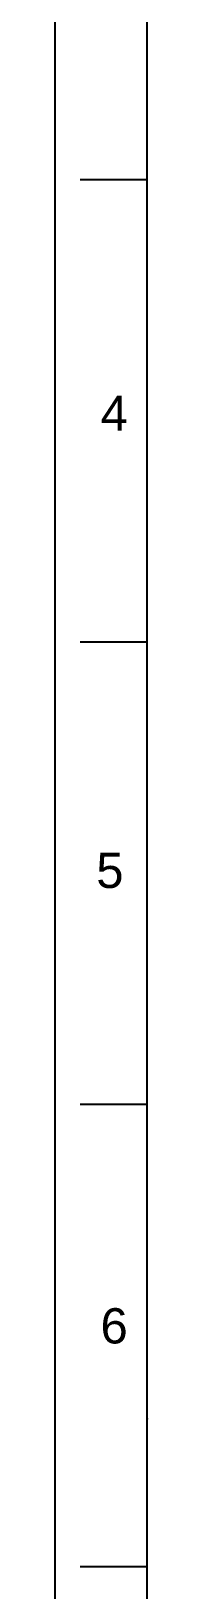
# Model space of a CAD drawing. Header units: millimetres. Extents: x -6909 to -4533, y -2578 to 782.
# Drawn here: x -6909 to -6829, y -1718 to -369 of the extents above; entities that cross this region are included whole.
import ezdxf

# ---------------------------------------------------------------- set-up
doc = ezdxf.new("R2010")
doc.units = ezdxf.units.MM
doc.layers.add('FORM', color=7, linetype='Continuous')
doc.styles.get("Standard").update_dxf_attribs({"font": 'arial.ttf'})

msp = doc.modelspace()

# ---------------------------------------------------------------- linework, layer by layer
at = {"layer": 'FORM', "color": 7, "linetype": 'Continuous'}
for p, q in [((-6909.26, 782.06), (-6909.26, -2577.94)), ((-6829.26, -497.94), (-6887.4, -497.94)), ((-6829.26, -897.94), (-6887.4, -897.94)), ((-6829.26, -1297.94), (-6887.4, -1297.94)), ((-6829.26, -1697.94), (-6887.4, -1697.94))]:
    msp.add_line(p, q, dxfattribs=at)
at = {"layer": 'FORM', "linetype": 'Continuous'}
msp.add_line((-6829.26, -2497.94), (-6829.26, 702.06), dxfattribs=at)
at = {"layer": 'FORM'}
msp.add_point((-6829.26, -1570.01), dxfattribs=at)
msp.add_point((-6829.26, -1570.01), dxfattribs=at)

# ---------------------------------------------------------------- texts
at = {"layer": 'FORM', "char_height": 30.5, "attachment_point": 5}
for s, insert in [('4', (-6857.73, -699.9)), ('5', (-6861.53, -1095.62)), ('6', (-6857.85, -1489.7))]:
    msp.add_mtext_dynamic_manual_height_columns(s, width=200, gutter_width=50, heights=[0], dxfattribs=dict(at, insert=insert))

doc.saveas('drawing.dxf')
